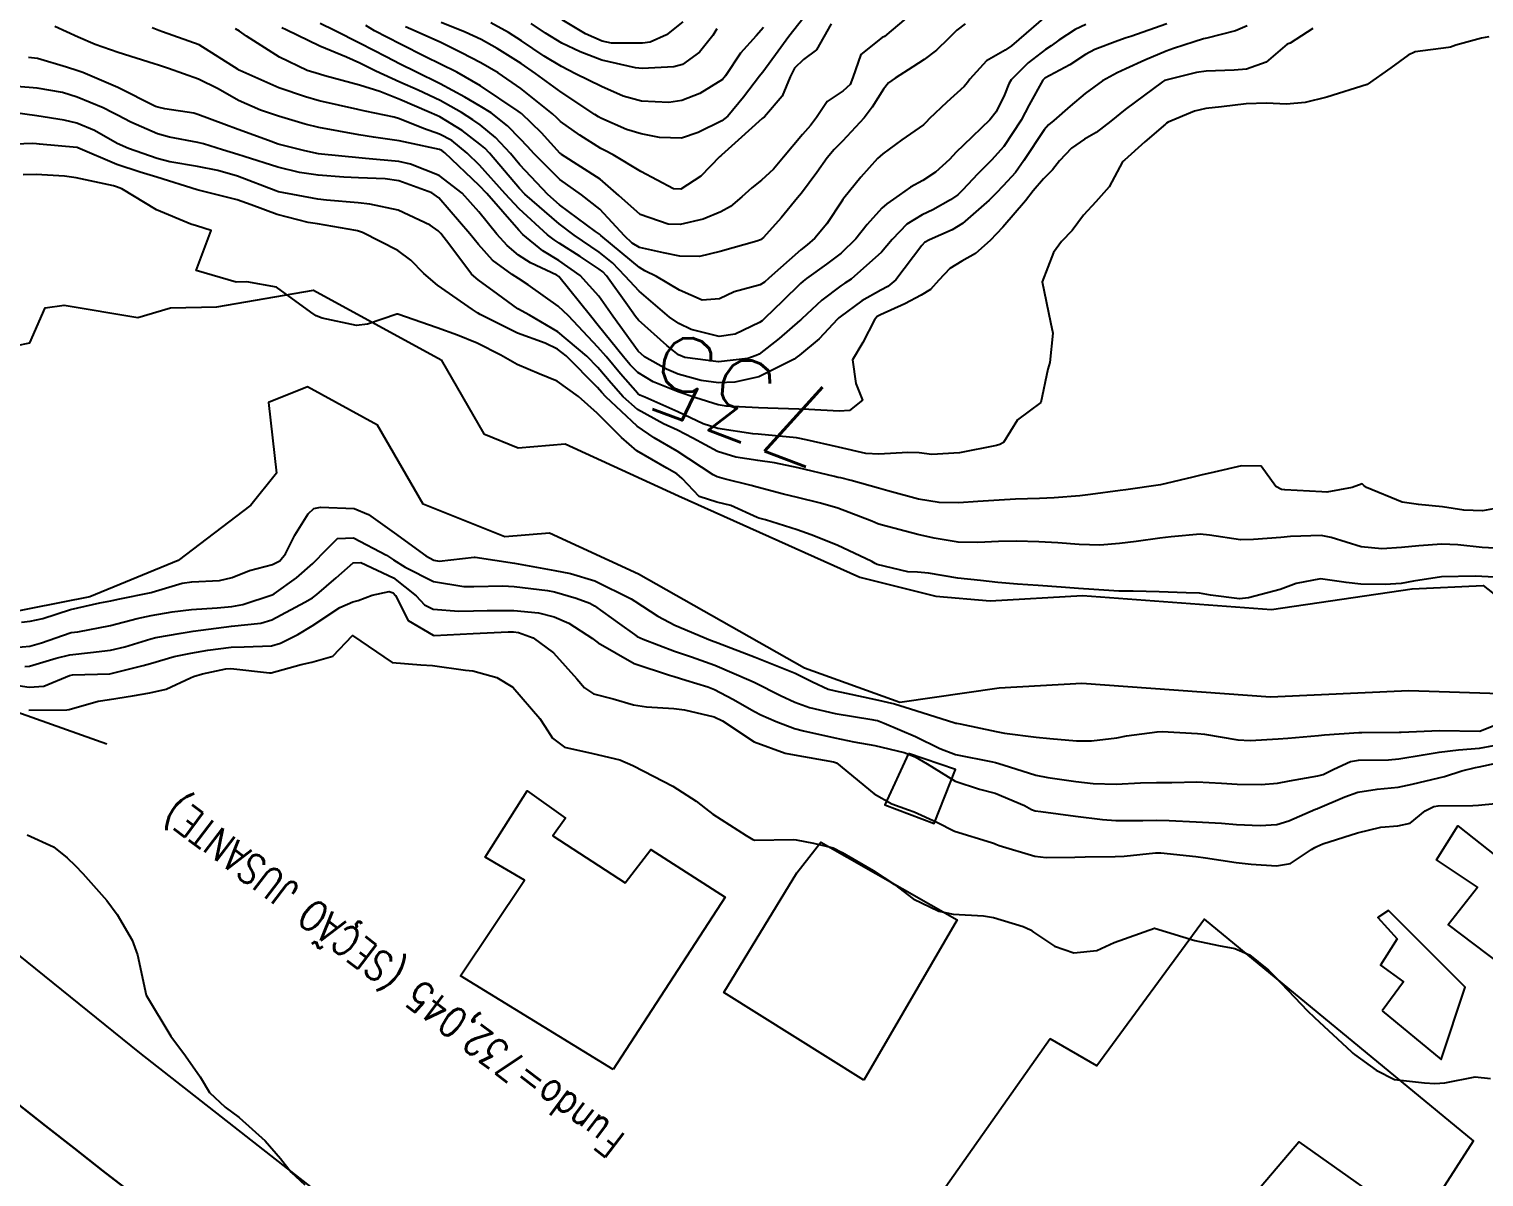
# Model space of a CAD drawing. Header units: metres. Extents: x 318500 to 325275, y 7408834 to 7428799.
# Drawn here: x 323330 to 323402.2, y 7420955.5 to 7421012.5 of the extents above; entities that cross this region are included whole.
import ezdxf
from ezdxf.enums import TextEntityAlignment as Align

# ---------------------------------------------------------------- set-up
doc = ezdxf.new("R2010")
doc.units = ezdxf.units.M
doc.header["$MEASUREMENT"] = 0
doc.linetypes.add('CONTINUO', pattern=[0])
for name, color, linetype in [('Cotas', 45, 'Continuous'), ('Curvas de Nivel 1m', 11, 'Continuous'), ('Curvas de Nivel 5m', 15, 'Continuous'), ('Divisas', 45, 'Continuous'), ('Edificações', 30, 'Continuous'), ('Hidrografia', 140, 'Continuous'), ('Linha Férrea', 20, 'Continuous'), ('TEXTO', 45, 'Continuous'), ('Vias Primárias', 230, 'Continuous')]:
    doc.layers.add(name, color=color, linetype=linetype)
doc.styles.add('ROMANS', font='romans', dxfattribs={"height": 0.2})
doc.styles.add('Style-STANDARD', font='STANDARD.shx')

msp = doc.modelspace()

# ---------------------------------------------------------------- linework, layer by layer
at = {"layer": 'Curvas de Nivel 1m', "flags": 128}
for points, elevation in [([(323374.458, 7421013.809), (323372.78, 7421012.402), (323372.441, 7421012.129), (323372.328, 7421012.072), (323371.273, 7421011.241), (323370.876, 7421010.093), (323370.748, 7421009.752), (323370.4, 7421009.425), (323369.603, 7421008.897), (323369.07, 7421008.113), (323368.775, 7421007.717), (323368.372, 7421007.272), (323367.435, 7421006.134), (323366.939, 7421005.553), (323366.343, 7421004.996), (323365.871, 7421004.623), (323365.374, 7421004.164), (323364.806, 7421003.69), (323364.319, 7421003.429), (323363.446, 7421003.056), (323362.309, 7421002.8), (323361.706, 7421002.812), (323360.316, 7421003.291), (323359.266, 7421004.246), (323358.342, 7421005.054), (323356.412, 7421006.279), (323356.379, 7421006.299), (323356.36, 7421006.317), (323355.427, 7421007.351), (323354.426, 7421008.309), (323354.381, 7421008.345), (323354.268, 7421008.425), (323352.4, 7421009.678), (323351.231, 7421010.352), (323350.416, 7421010.763), (323349.669, 7421011.123), (323348.43, 7421011.74), (323347.139, 7421012.41), (323346.702, 7421012.676)], 742), ([(323390.452, 7421012.657), (323389.871, 7421012.417), (323388.443, 7421012.053), (323388.287, 7421012.017), (323387.824, 7421011.866), (323386.785, 7421011.526), (323386.433, 7421011.402), (323385.361, 7421010.961), (323384.419, 7421010.529), (323384.002, 7421010.331), (323383.27, 7421009.927), (323382.404, 7421009.295), (323381.67, 7421008.675), (323380.846, 7421007.955), (323380.593, 7421007.743), (323380.375, 7421007.499), (323379.367, 7421005.975), (323378.946, 7421005.387), (323378.341, 7421004.712), (323377.984, 7421004.346), (323377.636, 7421004), (323376.318, 7421002.854), (323375.805, 7421002.535), (323374.675, 7421002.036), (323374.434, 7421001.903), (323374.297, 7421001.76), (323373.003, 7421000.059), (323372.62, 7420999.719), (323372.272, 7420999.533), (323371.329, 7420999.019), (323370.252, 7420998.225), (323370.183, 7420998.169), (323370.116, 7420998.101), (323369.214, 7420997.132), (323368.223, 7420996.314), (323368.113, 7420996.23), (323367.966, 7420996.124), (323366.211, 7420995.241), (323365.021, 7420994.98), (323364.208, 7420994.947), (323363.345, 7420995.053), (323362.212, 7420995.38), (323361.625, 7420995.619), (323360.534, 7420996.225), (323360.224, 7420996.508), (323358.962, 7420998.249), (323358.265, 7420999.243), (323357.345, 7421000.269), (323356.287, 7421001.01), (323355.495, 7421001.495), (323354.495, 7421002.307), (323354.303, 7421002.514), (323352.716, 7421004.334), (323352.336, 7421004.739), (323350.621, 7421006.357), (323350.479, 7421006.476), (323350.362, 7421006.528), (323348.832, 7421006.85), (323348.366, 7421006.947), (323347.088, 7421007.13), (323346.368, 7421007.244), (323345.365, 7421007.436), (323344.372, 7421007.615), (323343.695, 7421007.772), (323342.377, 7421008.17), (323341.475, 7421008.479), (323340.387, 7421008.96), (323339.376, 7421009.524), (323338.402, 7421010.016), (323336.912, 7421010.542), (323336.412, 7421010.698), (323336.2, 7421010.766), (323334.422, 7421011.34), (323333.277, 7421011.738), (323332.432, 7421012.089), (323331.269, 7421012.618)], 737), ([(323386.453, 7421012.76), (323384.67, 7421012.134), (323384.441, 7421012.054), (323384.03, 7421011.916), (323382.884, 7421011.482), (323382.429, 7421011.23), (323381.646, 7421010.724), (323380.411, 7421010.056), (323380.356, 7421010.016), (323380.306, 7421009.962), (323379.626, 7421008.737), (323379.232, 7421007.977), (323378.367, 7421006.673), (323377.76, 7421005.999), (323377.062, 7421005.296), (323376.337, 7421004.514), (323376.085, 7421004.271), (323375.73, 7421004.026), (323374.841, 7421003.519), (323374.319, 7421003.275), (323373.552, 7421002.811), (323372.834, 7421002.062), (323372.294, 7421001.43), (323370.79, 7421000.092), (323370.486, 7420999.887), (323370.275, 7420999.75), (323369.336, 7420999.038), (323368.343, 7420998.119), (323368.297, 7420998.072), (323368.249, 7420998.029), (323367.227, 7420997.144), (323366.223, 7420996.369), (323366.083, 7420996.291), (323365.67, 7420996.158), (323364.218, 7420995.985), (323362.535, 7420996.197), (323362.222, 7420996.338), (323361.639, 7420996.799), (323360.247, 7420998.048), (323360.094, 7420998.232), (323359.699, 7420998.798), (323358.645, 7421000.255), (323358.467, 7421000.443), (323358.283, 7421000.591), (323357.352, 7421001.207), (323356.296, 7421001.872), (323356.047, 7421002.033), (323355.72, 7421002.289), (323354.319, 7421003.58), (323353.62, 7421004.321), (323352.351, 7421005.741), (323351.732, 7421006.346), (323350.975, 7421006.963), (323350.369, 7421007.282), (323349.564, 7421007.564), (323348.376, 7421008.038), (323348.107, 7421008.123), (323346.68, 7421008.415), (323346.381, 7421008.482), (323346.302, 7421008.5), (323344.388, 7421008.941), (323343.714, 7421009.126), (323342.397, 7421009.588), (323340.462, 7421010.437), (323340.41, 7421010.462), (323340.364, 7421010.491), (323338.428, 7421011.71), (323336.62, 7421012.365), (323336.438, 7421012.419), (323336.096, 7421012.553)], 738), ([(323382.448, 7421012.724), (323381.912, 7421012.478), (323381.108, 7421011.953), (323380.721, 7421011.672), (323380.433, 7421011.481), (323379.58, 7421010.816), (323378.739, 7421009.985), (323378.612, 7421009.782), (323378.399, 7421009.23), (323377.986, 7421008.396), (323377.68, 7421008), (323376.367, 7421006.742), (323376.002, 7421006.386), (323375.668, 7421006.027), (323374.985, 7421005.399), (323374.344, 7421004.976), (323373.744, 7421004.644), (323372.896, 7421004.062), (323372.57, 7421003.822), (323372.323, 7421003.616), (323371.589, 7421002.803), (323371.019, 7421002.089), (323370.293, 7421001.372), (323369.567, 7421000.827), (323368.583, 7421000.117), (323368.412, 7420999.985), (323368.276, 7420999.866), (323367.393, 7420999.003), (323366.516, 7420998.146), (323366.376, 7420998.02), (323366.247, 7420997.934), (323365.041, 7420997.365), (323364.236, 7420997.236), (323362.846, 7420997.589), (323362.245, 7420997.883), (323361.77, 7420998.207), (323360.269, 7420999.494), (323359.579, 7421000.241), (323358.942, 7421000.905), (323358.292, 7421001.422), (323357.05, 7421002.273), (323356.308, 7421002.828), (323354.6, 7421004.306), (323354.334, 7421004.581), (323352.84, 7421006.333), (323352.605, 7421006.579), (323352.365, 7421006.791), (323351.481, 7421007.458), (323350.378, 7421008.134), (323350.225, 7421008.209), (323349.844, 7421008.368), (323348.389, 7421009.01), (323347.398, 7421009.402), (323346.399, 7421009.708), (323344.667, 7421010.177), (323344.407, 7421010.251), (323343.796, 7421010.449), (323342.419, 7421011.096), (323340.79, 7421012.14), (323340.438, 7421012.387), (323340.231, 7421012.502)], 739), ([(323376.447, 7421012.753), (323376.031, 7421012.437), (323375.625, 7421012.028), (323375.023, 7421011.442), (323374.424, 7421010.987), (323373.849, 7421010.618), (323372.975, 7421010.062), (323372.649, 7421009.823), (323372.402, 7421009.522), (323371.84, 7421008.626), (323371.441, 7421008.084), (323370.368, 7421006.934), (323369.954, 7421006.515), (323369.608, 7421006.108), (323369.082, 7421005.38), (323368.334, 7421004.362), (323368.223, 7421004.23), (323368.134, 7421004.123), (323367.312, 7421003.138), (323366.445, 7421002.148), (323366.299, 7421002.039), (323366.119, 7421001.973), (323364.293, 7421001.46), (323363.266, 7421001.214), (323362.29, 7421001.23), (323361.479, 7421001.399), (323360.294, 7421001.658), (323359.929, 7421001.868), (323359.553, 7421002.241), (323358.319, 7421003.56), (323357.407, 7421004.269), (323356.341, 7421005.039), (323355.067, 7421006.299), (323354.725, 7421006.666), (323354.367, 7421007.058), (323353.744, 7421007.69), (323352.92, 7421008.332), (323352.385, 7421008.667), (323351.619, 7421009.121), (323350.401, 7421009.785), (323349.189, 7421010.378), (323348.415, 7421010.749), (323347.709, 7421011.112), (323346.43, 7421011.775), (323345.148, 7421012.433), (323344.443, 7421012.779)], 741), ([(323369.799, 7421012.754), (323369.443, 7421012.11), (323369.074, 7421011.47), (323368.423, 7421010.986), (323367.98, 7421010.563), (323367.762, 7421010.13), (323367.364, 7421009.167), (323366.488, 7421008.148), (323366.379, 7421008.059), (323365.181, 7421006.98), (323364.361, 7421006.243), (323364.327, 7421006.214), (323364.282, 7421006.181), (323363.332, 7421005.204), (323362.335, 7421004.556), (323361.975, 7421004.566), (323360.348, 7421005.421), (323358.988, 7421006.251), (323358.573, 7421006.468), (323358.363, 7421006.577), (323357.327, 7421007.228), (323356.376, 7421007.914), (323356.184, 7421008.089), (323355.973, 7421008.286), (323354.399, 7421009.554), (323353.277, 7421010.327), (323352.417, 7421010.825), (323351.456, 7421011.318), (323350.432, 7421011.822), (323349.21, 7421012.378), (323348.671, 7421012.615)], 743), ([(323368.449, 7421013.064), (323367.704, 7421012.131), (323367.163, 7421011.405), (323366.413, 7421010.365), (323366.319, 7421010.243), (323366.247, 7421010.152), (323365.449, 7421009.11), (323364.676, 7421008.176), (323364.378, 7421007.945), (323363.205, 7421007.358), (323362.369, 7421007.079), (323361.276, 7421007.123), (323360.371, 7421007.291), (323359.645, 7421007.513), (323358.378, 7421008.076), (323358.258, 7421008.141), (323358.07, 7421008.263), (323356.396, 7421009.36), (323355.123, 7421010.299), (323354.417, 7421010.793), (323353.226, 7421011.53), (323352.435, 7421011.983), (323351.644, 7421012.348), (323350.445, 7421012.815)], 744), ([(323364.126, 7421012.501), (323363.922, 7421012.185), (323363.262, 7421011.357), (323362.418, 7421010.741), (323362.001, 7421010.622), (323360.415, 7421010.539), (323360.085, 7421010.565), (323358.42, 7421010.95), (323357.338, 7421011.359), (323356.433, 7421011.801), (323355.623, 7421012.292), (323354.91, 7421012.768)], 746), ([(323362.447, 7421012.861), (323361.636, 7421012.212), (323360.811, 7421011.848), (323360.433, 7421011.791), (323358.897, 7421011.789), (323358.434, 7421011.892), (323357.612, 7421012.268), (323356.447, 7421012.961)], 747), ([(323393.714, 7421012.524), (323392.581, 7421011.799), (323392.477, 7421011.762), (323392.439, 7421011.743), (323391.389, 7421010.852), (323390.42, 7421010.51), (323389.807, 7421010.451), (323388.418, 7421010.41), (323387.94, 7421010.342), (323386.411, 7421009.961), (323386.35, 7421009.941), (323386.252, 7421009.882), (323384.396, 7421008.502), (323383.678, 7421007.921), (323382.948, 7421007.365), (323382.376, 7421007.027), (323381.728, 7421006.584), (323381.136, 7421005.952), (323380.789, 7421005.52), (323380.347, 7421005.068), (323379.834, 7421004.471), (323379.441, 7421003.973), (323378.317, 7421002.671), (323377.693, 7421001.999), (323376.957, 7421001.354), (323376.294, 7421000.983), (323375.696, 7421000.615), (323375.153, 7421000.031), (323374.73, 7420999.578), (323374.269, 7420999.296), (323373.458, 7420998.856), (323372.254, 7420998.315), (323372.089, 7420998.236), (323371.95, 7420998.074), (323371.369, 7420996.947), (323370.857, 7420996.09), (323371.026, 7420994.906), (323371.362, 7420994.083), (323370.707, 7420993.578), (323370.192, 7420993.543), (323368.692, 7420993.616), (323368.193, 7420993.639), (323366.655, 7420993.681), (323366.193, 7420993.696), (323364.583, 7420993.785), (323364.195, 7420993.854), (323363.09, 7420994.191), (323362.203, 7420994.489), (323360.974, 7420994.985), (323360.212, 7420995.454), (323359.818, 7420995.838), (323359.493, 7420996.241), (323358.243, 7420997.793), (323357.857, 7420998.264), (323356.279, 7421000.216), (323356.194, 7421000.281), (323354.881, 7421000.896), (323354.29, 7421001.276), (323353.725, 7421001.749), (323353.202, 7421002.326), (323352.316, 7421003.436), (323351.49, 7421004.348), (323350.343, 7421005.224), (323348.932, 7421005.8), (323348.353, 7421005.92), (323346.689, 7421006.081), (323346.355, 7421006.105), (323344.506, 7421006.289), (323344.358, 7421006.307), (323343.68, 7421006.45), (323342.613, 7421006.717), (323342.363, 7421006.789), (323341.877, 7421006.963), (323340.37, 7421007.52), (323339.657, 7421007.785), (323338.377, 7421008.264), (323338.175, 7421008.32), (323336.734, 7421008.545), (323336.381, 7421008.616), (323336.273, 7421008.66), (323334.395, 7421009.598), (323332.663, 7421010.339), (323332.407, 7421010.427), (323331.853, 7421010.608), (323330.416, 7421011.036), (323329.961, 7421011.091)], 736), ([(323403.043, 7420988.75), (323402.134, 7420988.595), (323401.198, 7420988.62), (323400.136, 7420988.782), (323398.943, 7420988.907), (323398.14, 7420989.029), (323396.371, 7420989.747), (323396.242, 7420989.84), (323396.152, 7420989.934), (323395.66, 7420989.757), (323394.402, 7420989.52), (323394.146, 7420989.534), (323392.311, 7420989.635), (323392.148, 7420989.657), (323391.875, 7420989.804), (323391.146, 7420990.801), (323390.16, 7420990.823), (323388.808, 7420990.502), (323388.155, 7420990.359), (323387.751, 7420990.267), (323386.15, 7420989.88), (323384.422, 7420989.63), (323384.145, 7420989.594), (323382.673, 7420989.401), (323382.141, 7420989.334), (323380.861, 7420989.231), (323380.139, 7420989.209), (323378.947, 7420989.169), (323378.137, 7420989.126), (323377.085, 7420989.056), (323376.134, 7420988.986), (323375.164, 7420989), (323374.137, 7420989.173), (323372.622, 7420989.584), (323372.145, 7420989.718), (323370.789, 7420990.09), (323370.275, 7420990.221), (323370.151, 7420990.248), (323369.959, 7420990.295), (323368.156, 7420990.727), (323366.99, 7420990.975), (323366.154, 7420991.095), (323365.071, 7420991.252), (323364.16, 7420991.538), (323362.932, 7420992.192), (323362.176, 7420992.589), (323361.482, 7420992.909), (323360.191, 7420993.625), (323359.486, 7420994.241), (323358.883, 7420994.926), (323358.214, 7420995.697), (323357.674, 7420996.265), (323356.238, 7420997.481), (323354.828, 7420998.301), (323354.255, 7420998.619), (323353.252, 7420999.339), (323352.276, 7421000.046), (323351.958, 7421000.343), (323350.868, 7421001.78), (323350.426, 7421002.359), (323350.302, 7421002.487), (323349.905, 7421002.767), (323348.317, 7421003.518), (323346.912, 7421003.814), (323346.322, 7421003.879), (323344.748, 7421004.009), (323344.324, 7421004.06), (323342.376, 7421004.423), (323342.329, 7421004.435), (323342.241, 7421004.471), (323340.341, 7421005.202), (323339.366, 7421005.483), (323338.347, 7421005.672), (323336.977, 7421005.914), (323336.353, 7421006.078), (323334.926, 7421006.564), (323334.363, 7421006.823), (323333.241, 7421007.459), (323332.372, 7421007.827), (323331.739, 7421007.974), (323330.376, 7421008.191), (323328.586, 7421008.44)], 734), ([(323403.033, 7420986.729), (323402.106, 7420986.769), (323400.895, 7420986.902), (323400.108, 7420986.933), (323398.965, 7420986.854), (323398.106, 7420986.765), (323397.136, 7420986.703), (323396.106, 7420986.802), (323394.624, 7420987.261), (323394.114, 7420987.374), (323392.59, 7420987.318), (323392.112, 7420987.267), (323390.77, 7420987.161), (323390.11, 7420987.159), (323388.579, 7420987.387), (323388.114, 7420987.429), (323386.68, 7420987.306), (323386.11, 7420987.227), (323384.936, 7420987.069), (323384.106, 7420986.962), (323383.137, 7420986.892), (323382.105, 7420986.922), (323381.05, 7420987.007), (323380.106, 7420987.057), (323379.004, 7420987.079), (323378.106, 7420987.074), (323377.082, 7420987.028), (323376.105, 7420987.042), (323374.909, 7420987.231), (323374.111, 7420987.425), (323372.29, 7420987.895), (323372.118, 7420987.948), (323371.813, 7420988.075), (323370.129, 7420988.719), (323369.265, 7420988.977), (323368.137, 7420989.247), (323367.43, 7420989.422), (323366.136, 7420989.767), (323365.835, 7420989.852), (323364.491, 7420990.175), (323364.141, 7420990.278), (323363.947, 7420990.378), (323362.16, 7420991.545), (323361.01, 7420992.217), (323360.178, 7420992.79), (323358.613, 7420994.254), (323358.415, 7420994.469), (323358.204, 7420994.706), (323356.643, 7420996.276), (323356.225, 7420996.617), (323355.604, 7420996.914), (323354.237, 7420997.413), (323352.381, 7420998.329), (323352.251, 7420998.414), (323351.999, 7420998.588), (323350.271, 7420999.781), (323349.592, 7421000.37), (323348.934, 7421001.028), (323348.291, 7421001.505), (323346.538, 7421002.408), (323346.301, 7421002.488), (323346.205, 7421002.508), (323344.306, 7421002.826), (323343.848, 7421002.906), (323342.312, 7421003.293), (323341.024, 7421003.778), (323340.323, 7421004.03), (323338.33, 7421004.52), (323336.339, 7421005.147), (323335.502, 7421005.399), (323334.348, 7421005.777), (323332.416, 7421006.599), (323332.378, 7421006.618), (323332.36, 7421006.624), (323330.513, 7421006.779), (323330.362, 7421006.798), (323330.18, 7421006.813), (323328.361, 7421006.758)], 733), ([(323403.698, 7420985.258), (323402.087, 7420985.338), (323401.761, 7420985.349), (323400.086, 7420985.316), (323398.699, 7420985.098), (323398.083, 7420984.978), (323397.291, 7420984.94), (323396.082, 7420984.954), (323395.355, 7420985.034), (323394.084, 7420985.217), (323392.886, 7420984.987), (323392.079, 7420984.686), (323390.522, 7420984.271), (323390.074, 7420984.232), (323388.636, 7420984.412), (323388.076, 7420984.498), (323387.418, 7420984.525), (323386.077, 7420984.575), (323384.784, 7420984.606), (323384.077, 7420984.61), (323382.831, 7420984.682), (323382.078, 7420984.745), (323381.22, 7420984.807), (323380.079, 7420984.887), (323379.049, 7420984.945), (323378.08, 7420985.035), (323377.205, 7420985.127), (323376.082, 7420985.246), (323374.627, 7420985.493), (323374.085, 7420985.547), (323373.609, 7420985.571), (323372.089, 7420985.923), (323371.99, 7420985.973), (323371.826, 7420986.074), (323370.102, 7420986.893), (323368.816, 7420987.407), (323368.113, 7420987.653), (323366.542, 7420988.144), (323366.204, 7420988.231), (323366.121, 7420988.264), (323364.815, 7420988.852), (323364.128, 7420989.017), (323363.244, 7420989.301), (323362.401, 7420990.197), (323362.143, 7420990.432), (323361.642, 7420990.713), (323360.16, 7420991.57), (323359.39, 7420992.238), (323358.188, 7420993.43), (323357.266, 7420994.269), (323356.207, 7420995.027), (323355.31, 7420995.393), (323354.215, 7420995.853), (323353.402, 7420996.318), (323352.229, 7420996.914), (323351.264, 7420997.315), (323350.24, 7420997.671), (323348.288, 7420998.35), (323348.249, 7420998.355), (323346.789, 7420997.857), (323346.241, 7420997.794), (323344.537, 7420998.144), (323344.247, 7420998.263), (323343.974, 7420998.444), (323342.268, 7420999.696), (323340.803, 7420999.954), (323340.272, 7420999.942), (323338.28, 7421000.52), (323339.027, 7421002.509), (323338.303, 7421002.74), (323338.014, 7421002.815), (323336.315, 7421003.534), (323334.598, 7421004.567), (323334.332, 7421004.676), (323334.19, 7421004.715), (323332.338, 7421005.118), (323331.75, 7421005.197), (323330.34, 7421005.279), (323329.707, 7421005.269)], 732), ([(323329.618, 7420983.061), (323330.045, 7420983.119), (323330.674, 7420983.248), (323332.051, 7420983.695), (323333.504, 7420984.028), (323334.056, 7420984.132), (323334.415, 7420984.208), (323336.06, 7420984.539), (323336.104, 7420984.549), (323337.585, 7420985.01), (323338.068, 7420985.075), (323339.439, 7420985.129), (323340.072, 7420985.287), (323340.934, 7420985.625), (323342.082, 7420985.935), (323342.432, 7420986.117), (323342.717, 7420986.461), (323343.182, 7420987.376), (323343.842, 7420988.444), (323344.123, 7420988.699), (323344.464, 7420988.775), (323346.123, 7420988.708), (323346.833, 7420988.403), (323348.107, 7420987.504), (323349.683, 7420986.366), (323350.087, 7420986.143), (323350.346, 7420986.097), (323352.089, 7420986.286), (323352.133, 7420986.286), (323354.085, 7420985.993), (323354.455, 7420985.933), (323356.08, 7420985.638), (323356.872, 7420985.474), (323358.073, 7420985.114), (323359.873, 7420984.232), (323360.059, 7420984.114), (323361.203, 7420983.359), (323362.051, 7420982.92), (323363.816, 7420982.173), (323364.039, 7420982.086), (323364.169, 7420982.038), (323366.028, 7420981.323), (323367.346, 7420980.804), (323368.016, 7420980.532), (323368.87, 7420980.107), (323369.658, 7420979.747), (323370.006, 7420979.656), (323370.546, 7420979.543), (323372.002, 7420979.235), (323372.951, 7420979.007), (323373.996, 7420978.681), (323375.945, 7420978.066), (323375.99, 7420978.061), (323376.029, 7420978.058), (323376.209, 7420978.017), (323377.985, 7420977.639), (323378.408, 7420977.559), (323379.981, 7420977.354), (323380.647, 7420977.286), (323381.979, 7420977.181), (323382.727, 7420977.181), (323383.981, 7420977.334), (323384.466, 7420977.419), (323385.986, 7420977.629), (323386.224, 7420977.64), (323387.985, 7420977.546), (323388.338, 7420977.501), (323389.981, 7420977.235), (323390.599, 7420977.202), (323391.982, 7420977.28), (323392.464, 7420977.314), (323393.985, 7420977.441), (323394.287, 7420977.474), (323395.988, 7420977.596), (323396.136, 7420977.6), (323397.988, 7420977.608), (323398.094, 7420977.614), (323399.99, 7420977.689), (323401.99, 7420977.656), (323402.032, 7420977.669), (323403.998, 7420978.446)], 732), ([(323328.892, 7420981.777), (323330.029, 7420981.881), (323330.613, 7420982.039), (323332.039, 7420982.54), (323332.087, 7420982.552), (323332.408, 7420982.594), (323334.043, 7420982.903), (323335.362, 7420983.242), (323336.048, 7420983.399), (323337.1, 7420983.583), (323338.052, 7420983.698), (323339.331, 7420983.779), (323340.053, 7420983.838), (323340.603, 7420983.936), (323342.059, 7420984.417), (323342.159, 7420984.469), (323343.262, 7420985.263), (323344.083, 7420985.984), (323344.316, 7420986.207), (323344.516, 7420986.434), (323345.302, 7420987.222), (323346.103, 7420987.248), (323347.738, 7420986.394), (323348.087, 7420986.167), (323348.666, 7420985.797), (323350.071, 7420985.089), (323351.57, 7420984.835), (323352.068, 7420984.843), (323353.511, 7420984.872), (323354.068, 7420984.83), (323355.718, 7420984.632), (323356.064, 7420984.566), (323357.14, 7420984.264), (323357.819, 7420984.015), (323358.056, 7420983.882), (323359.303, 7420982.982), (323360.042, 7420982.449), (323360.177, 7420982.362), (323360.477, 7420982.223), (323362.031, 7420981.62), (323362.873, 7420981.341), (323364.021, 7420980.928), (323365.831, 7420980.152), (323366.009, 7420980.066), (323367.294, 7420979.422), (323368, 7420979.095), (323368.72, 7420978.832), (323369.994, 7420978.532), (323371.819, 7420978.244), (323371.991, 7420978.211), (323372.105, 7420978.182), (323372.425, 7420978.063), (323373.98, 7420977.394), (323375.189, 7420976.805), (323375.967, 7420976.503), (323377.815, 7420976.139), (323377.962, 7420976.105), (323378.344, 7420975.984), (323379.953, 7420975.478), (323380.553, 7420975.352), (323381.948, 7420975.165), (323382.811, 7420975.063), (323383.947, 7420975.027), (323385.146, 7420975.09), (323385.948, 7420975.11), (323386.703, 7420975.118), (323387.949, 7420975.145), (323389.177, 7420975.07), (323389.948, 7420975.023), (323391.142, 7420975.006), (323391.949, 7420975.078), (323392.548, 7420975.197), (323393.955, 7420975.436), (323394.217, 7420975.515), (323394.748, 7420975.768), (323395.576, 7420976.146), (323395.967, 7420976.214), (323397.459, 7420976.236), (323397.968, 7420976.284), (323399.187, 7420976.492), (323399.974, 7420976.61), (323400.938, 7420976.724), (323401.977, 7420976.811), (323402.695, 7420976.943)], 733), ([(323329.776, 7420980.87), (323330.014, 7420980.882), (323331.343, 7420981.287), (323332.023, 7420981.45), (323333.047, 7420981.562), (323334.027, 7420981.681), (323334.744, 7420981.848), (323336.035, 7420982.245), (323336.279, 7420982.303), (323337.545, 7420982.527), (323338.041, 7420982.604), (323338.141, 7420982.618), (323340.044, 7420982.86), (323341.5, 7420983.021), (323342.047, 7420983.183), (323343.673, 7420984.063), (323344.058, 7420984.282), (323344.279, 7420984.437), (323345.227, 7420985.268), (323346.084, 7420986.018), (323346.456, 7420986.035), (323348.073, 7420985.264), (323349.202, 7420984.373), (323349.612, 7420983.923), (323350.053, 7420983.705), (323351.322, 7420983.61), (323352.053, 7420983.623), (323352.726, 7420983.65), (323354.053, 7420983.652), (323355.283, 7420983.523), (323356.051, 7420983.333), (323356.788, 7420983.01), (323357.95, 7420982.251), (323358.039, 7420982.186), (323358.242, 7420982.043), (323360.022, 7420981.022), (323361.784, 7420980.433), (323362.013, 7420980.369), (323362.588, 7420980.191), (323363.685, 7420979.853), (323364.006, 7420979.731), (323364.922, 7420979.24), (323365.995, 7420978.631), (323366.315, 7420978.467), (323367.075, 7420978.134), (323367.985, 7420977.789), (323368.429, 7420977.668), (323369.979, 7420977.33), (323370.921, 7420977.135), (323371.973, 7420976.939), (323373.418, 7420976.599), (323373.965, 7420976.387), (323374.564, 7420976.031), (323375.948, 7420975.178), (323377.167, 7420974.773), (323377.939, 7420974.577), (323379.397, 7420973.968), (323379.744, 7420973.779), (323379.928, 7420973.71), (323380.209, 7420973.676), (323381.925, 7420973.445), (323383.274, 7420973.27), (323383.923, 7420973.228), (323385.266, 7420973.233), (323385.924, 7420973.244), (323386.571, 7420973.226), (323387.923, 7420973.162), (323389.167, 7420973.086), (323389.922, 7420973.034), (323391.085, 7420972.976), (323391.922, 7420973.031), (323392.515, 7420973.204), (323393.839, 7420973.781), (323393.905, 7420973.806), (323393.931, 7420973.817), (323395.294, 7420974.406), (323395.943, 7420974.629), (323396.907, 7420974.774), (323397.947, 7420974.878), (323398.642, 7420975.021), (323399.955, 7420975.341), (323400.243, 7420975.409), (323401.095, 7420975.683), (323401.781, 7420975.854), (323401.963, 7420975.886), (323403.412, 7420976.205)], 734), ([(323329.981, 7420978.692), (323331.871, 7420978.712), (323331.982, 7420978.729), (323333.424, 7420979.143), (323333.99, 7420979.236), (323335.135, 7420979.417), (323335.995, 7420979.566), (323336.791, 7420979.745), (323338.007, 7420980.303), (323338.148, 7420980.378), (323338.595, 7420980.511), (323339.756, 7420980.752), (323340.014, 7420980.761), (323341.929, 7420980.553), (323342.011, 7420980.558), (323343.498, 7420980.967), (323344.02, 7420981.085), (323345.065, 7420981.384), (323346.04, 7420982.41), (323348.02, 7420981.071), (323349.441, 7420980.946), (323350.018, 7420980.911), (323351.657, 7420980.693), (323352.015, 7420980.648), (323353.209, 7420980.318), (323354.003, 7420979.84), (323355.337, 7420978.29), (323355.596, 7420977.905), (323355.97, 7420977.308), (323356.57, 7420976.872), (323357.965, 7420976.558), (323359.307, 7420976.237), (323359.956, 7420975.951), (323360.506, 7420975.667), (323361.941, 7420974.922), (323363.098, 7420974.182), (323363.564, 7420973.813), (323363.924, 7420973.542), (323365.582, 7420972.484), (323365.911, 7420972.283), (323366.017, 7420972.254), (323367.912, 7420972.283), (323368.063, 7420972.269), (323368.927, 7420972.105), (323369.907, 7420971.861), (323370.344, 7420971.645), (323371.89, 7420970.738), (323372.948, 7420970.054), (323373.87, 7420969.346), (323375.151, 7420968.73), (323375.858, 7420968.574), (323377.358, 7420968.495), (323377.856, 7420968.418), (323379.324, 7420967.968), (323379.687, 7420967.801), (323379.847, 7420967.678), (323380.886, 7420966.99), (323381.837, 7420966.661), (323382.987, 7420966.77), (323383.843, 7420967.168), (323385.85, 7420967.88), (323387.844, 7420967.279), (323389.029, 7420967.029), (323389.84, 7420966.873), (323390.571, 7420966.553), (323391.505, 7420965.805), (323391.825, 7420965.489), (323393.445, 7420963.784), (323393.795, 7420963.444), (323395.628, 7420961.752), (323395.698, 7420961.679), (323395.769, 7420961.62), (323396.856, 7420960.829), (323397.757, 7420960.374), (323399.249, 7420960.211), (323399.755, 7420960.173), (323400.264, 7420960.201), (323401.758, 7420960.499), (323402.528, 7420960.429)], 736), ([(323329.899, 7420972.519), (323331.207, 7420971.924), (323331.888, 7420971.372), (323332.276, 7420970.986), (323332.667, 7420970.588), (323333.86, 7420969.25), (323334.373, 7420968.565), (323335.105, 7420967.283), (323335.372, 7420966.554), (323335.8, 7420964.55), (323337.027, 7420962.531), (323337.755, 7420961.552), (323338.482, 7420960.509), (323338.955, 7420959.724), (323339.725, 7420958.997), (323340.426, 7420958.483), (323341.703, 7420957.33), (323342.464, 7420956.458), (323343.005, 7420955.772), (323343.677, 7420955.154)], 737)]:
    msp.add_lwpolyline(points, dxfattribs=dict(at, elevation=elevation))
at = {"layer": 'Curvas de Nivel 5m', "flags": 128}
for points, elevation in [([(323380.452, 7421013.139), (323379.123, 7421011.98), (323378.758, 7421011.662), (323378.432, 7421011.446), (323377.509, 7421010.919), (323376.68, 7421010.016), (323376.572, 7421009.853), (323376.404, 7421009.652), (323375.546, 7421008.875), (323374.668, 7421008.037), (323374.529, 7421007.888), (323374.377, 7421007.746), (323373.316, 7421007.002), (323372.362, 7421006.312), (323372.101, 7421006.074), (323371.276, 7421005.156), (323370.422, 7421004.099), (323370.382, 7421004.047), (323370.328, 7421003.963), (323369.582, 7421002.836), (323368.993, 7421002.113), (323368.616, 7421001.798), (323368.294, 7421001.545), (323366.708, 7421000.144), (323366.489, 7420999.935), (323366.275, 7420999.811), (323364.986, 7420999.453), (323364.264, 7420999.115), (323363.401, 7420999.051), (323362.27, 7420999.544), (323361.135, 7421000.217), (323360.554, 7421000.497), (323360.284, 7421000.659), (323359.421, 7421001.372), (323358.372, 7421002.259), (323358.301, 7421002.317), (323358.109, 7421002.456), (323356.322, 7421003.773), (323355.738, 7421004.289), (323354.352, 7421005.76), (323353.882, 7421006.317), (323353.15, 7421007.11), (323352.374, 7421007.741), (323352.019, 7421007.986), (323351.457, 7421008.349), (323350.389, 7421008.951), (323349.311, 7421009.461), (323348.402, 7421009.855), (323347.203, 7421010.408), (323346.416, 7421010.8), (323345.74, 7421011.107), (323344.428, 7421011.653), (323342.747, 7421012.465), (323342.536, 7421012.564)], 740), ([(323366.444, 7421012.579), (323366.077, 7421012.155), (323365.299, 7421011.295), (323364.556, 7421010.178), (323364.495, 7421010.092), (323364.407, 7421010.002), (323363.289, 7421009.299), (323362.391, 7421008.949), (323361.742, 7421008.858), (323360.39, 7421008.923), (323359.472, 7421009.166), (323358.401, 7421009.646), (323357.116, 7421010.273), (323356.415, 7421010.636), (323355.566, 7421011.15), (323354.434, 7421011.907), (323353.783, 7421012.32), (323352.918, 7421012.806)], 745), ([(323402.447, 7421012.111), (323402.078, 7421012.043), (323400.801, 7421011.695), (323400.531, 7421011.606), (323400.438, 7421011.584), (323398.792, 7421011.359), (323398.432, 7421011.207), (323397.579, 7421010.576), (323396.41, 7421009.75), (323394.403, 7421009.118), (323393.33, 7421008.861), (323392.4, 7421008.767), (323391.41, 7421008.825), (323390.4, 7421008.791), (323389.181, 7421008.632), (323388.397, 7421008.549), (323387.842, 7421008.419), (323386.522, 7421007.879), (323386.443, 7421007.826), (323386.388, 7421007.774), (323385.375, 7421006.895), (323384.361, 7421005.988), (323384.315, 7421005.956), (323384.262, 7421005.911), (323383.6, 7421004.662), (323382.931, 7421003.931), (323382.323, 7421003.261), (323381.755, 7421002.507), (323381.228, 7421001.951), (323380.839, 7421001.417), (323380.28, 7420999.96), (323380.685, 7420997.956), (323380.799, 7420997.4), (323380.662, 7420995.956), (323380.553, 7420995.629), (323380.2, 7420993.96), (323379.051, 7420993.114), (323378.348, 7420991.987), (323378.169, 7420991.875), (323378.003, 7420991.827), (323376.164, 7420991.469), (323374.803, 7420991.394), (323374.164, 7420991.463), (323373.601, 7420991.485), (323372.163, 7420991.395), (323371.523, 7420991.439), (323370.166, 7420991.744), (323368.559, 7420992.116), (323368.171, 7420992.202), (323368.08, 7420992.213), (323366.174, 7420992.392), (323365.909, 7420992.419), (323364.177, 7420992.671), (323363.456, 7420992.912), (323362.189, 7420993.496), (323360.547, 7420994.225), (323360.301, 7420994.328), (323360.202, 7420994.409), (323359.351, 7420995.383), (323358.635, 7420996.254), (323358.227, 7420996.717), (323356.763, 7420998.275), (323356.257, 7420998.749), (323354.763, 7420999.812), (323354.277, 7421000.125), (323353.976, 7421000.315), (323352.994, 7421001.037), (323352.295, 7421001.799), (323351.867, 7421002.344), (323350.326, 7421004.116), (323349.975, 7421004.365), (323348.339, 7421004.958), (323347.673, 7421005.067), (323346.341, 7421005.114), (323345.611, 7421005.151), (323344.342, 7421005.25), (323343.411, 7421005.387), (323342.348, 7421005.639), (323340.671, 7421006.171), (323340.357, 7421006.275), (323339.593, 7421006.502), (323338.648, 7421006.801), (323338.364, 7421006.876), (323336.955, 7421007.13), (323336.367, 7421007.293), (323335.052, 7421007.884), (323334.377, 7421008.227), (323334.151, 7421008.346), (323333.664, 7421008.581), (323332.388, 7421009.123), (323331.66, 7421009.342), (323330.394, 7421009.556), (323329.38, 7421009.655)], 735), ([(323328.591, 7420980.055), (323329.998, 7420979.844), (323330.727, 7420979.891), (323332.007, 7420980.418), (323332.151, 7420980.454), (323334.009, 7420980.507), (323334.061, 7420980.518), (323334.273, 7420980.567), (323335.655, 7420980.914), (323336.017, 7420981.015), (323337.196, 7420981.359), (323338.025, 7420981.532), (323338.86, 7420981.675), (323340.03, 7420981.821), (323340.673, 7420981.84), (323342.031, 7420981.898), (323342.48, 7420982.017), (323343.328, 7420982.451), (323344.044, 7420982.877), (323345.425, 7420983.791), (323346.057, 7420984.083), (323346.326, 7420984.138), (323347.027, 7420984.4), (323347.863, 7420984.592), (323348.062, 7420984.525), (323348.183, 7420984.388), (323348.813, 7420983.144), (323350.041, 7420982.417), (323350.091, 7420982.41), (323352.042, 7420982.497), (323353.769, 7420982.587), (323354.043, 7420982.588), (323354.289, 7420982.553), (323355.007, 7420982.295), (323356.029, 7420981.548), (323357.174, 7420980.263), (323357.56, 7420979.813), (323358.003, 7420979.516), (323358.985, 7420979.255), (323359.997, 7420978.969), (323360.634, 7420978.858), (323361.996, 7420978.782), (323362.515, 7420978.712), (323363.992, 7420978.372), (323364.406, 7420978.166), (323365.975, 7420977.136), (323367.522, 7420976.572), (323367.965, 7420976.481), (323369.915, 7420976.137), (323369.961, 7420976.127), (323370.072, 7420976.089), (323371.937, 7420974.554), (323372.805, 7420974.057), (323373.64, 7420973.757), (323373.926, 7420973.657), (323375.038, 7420973.14), (323375.917, 7420972.704), (323377.763, 7420972.14), (323377.911, 7420972.08), (323377.973, 7420972.051), (323378.134, 7420971.987), (323379.902, 7420971.449), (323380.47, 7420971.383), (323381.902, 7420971.413), (323382.407, 7420971.428), (323383.903, 7420971.44), (323384.348, 7420971.459), (323385.906, 7420971.618), (323386.165, 7420971.618), (323387.904, 7420971.445), (323388.381, 7420971.375), (323389.9, 7420971.143), (323390.654, 7420971.063), (323391.898, 7420970.984), (323392.601, 7420971.092), (323393.633, 7420971.783), (323393.807, 7420971.885), (323393.912, 7420971.935), (323394.198, 7420972.061), (323395.919, 7420972.621), (323397.08, 7420972.891), (323397.922, 7420972.965), (323398.544, 7420973.094), (323399.274, 7420973.707), (323399.716, 7420973.919), (323399.934, 7420973.95), (323401.64, 7420973.969), (323401.935, 7420973.978), (323403.45, 7420974.134)], 735)]:
    msp.add_lwpolyline(points, dxfattribs=dict(at, elevation=elevation))
at = {"layer": 'Divisas'}
msp.add_lwpolyline([(323784.959, 7420620.645), (323768.467, 7420636.368), (323739.297, 7420660.558), (323659.153, 7420721.385), (323609.484, 7420757.602), (323501.702, 7420839.397), (323506.094, 7420845.883), (323497.616, 7420851.781), (323499.344, 7420854.265), (323501.144, 7420856.854), (323487.762, 7420866.771), (323482.585, 7420859.786), (323479.418, 7420862.133), (323476.265, 7420857.878), (323458.278, 7420870.881), (323417.328, 7420901.638), (323386.048, 7420924.437), (323350.336, 7420950.07), (323335.494, 7420961.692), (323315.254, 7420978.022), (323280.122, 7421010.425), (323287.846, 7421017.699)], dxfattribs=at)
at = {"layer": 'Edificações'}
for points in [[(323373.637, 7420976.553), (323372.468, 7420973.997), (323374.908, 7420973.081), (323375.979, 7420975.751)], [(323417.16, 7420973.265), (323413.186, 7420967.53), (323409.829, 7420963.692), (323408.549, 7420964.398), (323407.489, 7420962.721), (323400.423, 7420968.06), (323401.88, 7420969.912), (323399.848, 7420971.28), (323400.908, 7420972.957), (323402.807, 7420971.457), (323406.429, 7420976.221), (323409.653, 7420973.707), (323411.419, 7420976.839), (323417.16, 7420973.265)], [(323358.989, 7420960.865), (323351.406, 7420965.52), (323354.584, 7420970.259), (323352.635, 7420971.402), (323354.711, 7420974.703), (323356.617, 7420973.349), (323355.982, 7420972.46), (323359.582, 7420970.133), (323360.853, 7420971.783), (323364.538, 7420969.413), (323358.989, 7420960.865)], [(323371.43, 7420960.346), (323364.472, 7420964.693), (323368.099, 7420970.624), (323369.281, 7420972.153), (323376.05, 7420968.289), (323371.43, 7420960.346)], [(323397.152, 7420963.774), (323400.084, 7420961.369), (323401.265, 7420964.954), (323397.458, 7420968.757), (323396.933, 7420968.407), (323397.896, 7420967.358), (323397.064, 7420966.047), (323398.202, 7420965.216), (323397.152, 7420963.774)], [(323380.674, 7420962.399), (323375.17, 7420954.598), (323380.999, 7420950.102), (323378.451, 7420945.858), (323382.057, 7420943.176), (323385.88, 7420948.376), (323391.628, 7420943.772), (323396.868, 7420950.308), (323391.142, 7420955.074), (323393.007, 7420957.283), (323398.946, 7420953.082), (323401.677, 7420957.326), (323388.324, 7420968.326), (323382.992, 7420961.05), (323380.674, 7420962.399)]]:
    msp.add_lwpolyline(points, close=True, dxfattribs=at)
at = {"layer": 'Hidrografia'}
for points in [[(323329.379, 7420996.802), (323330.027, 7420996.923), (323330.796, 7420998.663), (323331.742, 7420998.789), (323335.386, 7420998.182), (323337.006, 7420998.668), (323339.314, 7420998.708), (323344.109, 7420999.537), (323350.452, 7420996.081), (323352.567, 7420992.405), (323354.274, 7420991.723), (323356.601, 7420991.913), (323362.228, 7420989.331), (323371.23, 7420985.302), (323374.99, 7420984.363), (323377.696, 7420984.133), (323382.278, 7420984.384), (323391.661, 7420983.702), (323398.637, 7420984.723), (323402.152, 7420984.887), (323404.032, 7420983.417)], [(323405.007, 7420979.437), (323398.463, 7420979.654), (323391.603, 7420979.339), (323382.239, 7420980.019), (323378.132, 7420979.794), (323373.212, 7420979.073), (323368.473, 7420980.786), (323360.243, 7420985.449), (323355.82, 7420987.478), (323353.608, 7420987.298), (323349.546, 7420988.921), (323347.289, 7420992.844), (323343.814, 7420994.737), (323341.873, 7420993.971), (323342.279, 7420990.454), (323340.998, 7420988.87), (323337.388, 7420986.12), (323333.009, 7420984.316), (323327.052, 7420983.144)]]:
    msp.add_lwpolyline(points, dxfattribs=at)
at = {"layer": 'Linha Férrea'}
for points in [[(322143.825, 7422393.254, 0.177055), (322348.62, 7422102.056), (322434.806, 7422041.149, -0.110991), (322629.993, 7421830.678), (322682.61, 7421743.599), (322746.773, 7421641.593), (322762.264, 7421616.034), (322784.09, 7421580.598, 0.089131), (322895.412, 7421449.131), (322994.737, 7421367.338, -0.08158), (323134.171, 7421212.836), (323192.504, 7421114.159, 0.09806), (323348.116, 7420944.919), (323507.932, 7420825.984), (323699.619, 7420681.705), (323733.067, 7420655.668, -0.104587), (323843.705, 7420529.863, -0.339852), (323771.4, 7420065.587)], [(323771.4, 7420065.587, 0.339852), (323843.705, 7420529.863, 0.104587), (323733.067, 7420655.668), (323699.619, 7420681.705), (323507.932, 7420825.984), (323348.116, 7420944.919, -0.09806), (323192.504, 7421114.159), (323134.171, 7421212.836, 0.08158), (322994.737, 7421367.338), (322895.412, 7421449.131, -0.089131), (322784.09, 7421580.598), (322762.264, 7421616.034), (322746.773, 7421641.593), (322682.61, 7421743.599), (322629.993, 7421830.678, 0.110991), (322434.806, 7422041.149), (322348.62, 7422102.056, -0.177055), (322143.825, 7422393.254)], [(322140.246, 7422392.292, 0.177815), (322346.493, 7422099.021), (322440.925, 7422031.999, -0.098061), (322613.888, 7421848.216), (322683.948, 7421733.892), (322746.506, 7421634.335), (322780.475, 7421578.692, 0.094269), (322901.272, 7421438.87), (322999.189, 7421358.366, -0.08072), (323136.386, 7421201.409), (323184.599, 7421119.369, 0.102464), (323355.759, 7420933.913), (323510.091, 7420819.318), (323694.288, 7420680.697, -0.007988), (323738.117, 7420646.682, -0.098634), (323840.146, 7420527.887, -0.339824), (323768.602, 7420068.543)], [(323768.602, 7420068.543, 0.339824), (323840.146, 7420527.887, 0.098634), (323738.117, 7420646.682, 0.007988), (323694.288, 7420680.697), (323510.091, 7420819.318), (323355.759, 7420933.913, -0.102464), (323184.599, 7421119.369), (323136.386, 7421201.409, 0.08072), (322999.189, 7421358.366), (322901.272, 7421438.87, -0.094269), (322780.475, 7421578.692), (322746.506, 7421634.335), (322683.948, 7421733.892), (322613.888, 7421848.216, 0.098061), (322440.925, 7422031.999), (322346.493, 7422099.021, -0.177815), (322140.246, 7422392.292)]]:
    msp.add_lwpolyline(points, format="xyb", dxfattribs=at)
at = {"layer": 'TEXTO', "linetype": 'CONTINUO'}
msp.add_polyline3d([(323315.18, 7420983.663, 0), (323333.858, 7420977.023, 0)], dxfattribs=at)
at = {"layer": 'Vias Primárias'}
for points in [[(323715.644, 7420145.548, 0), (323709.04, 7420132.939)], [(323831.088, 7420001.787, 0), (323833.844, 7420008.443, 0.220888)], [(323205.069, 7420933.766, 0), (323207.298, 7420931.929, 0.020742), (323210.311, 7420929.649), (323213.335, 7420928.865), (323214.564, 7420929.479), (323216.061, 7420926.782), (323213.869, 7420925.313), (323213.871, 7420924.556), (323218.068, 7420917.639), (323222.108, 7420910.972), (323227.38, 7420903.131), (323230.217, 7420898.982, 0.38291), (323236.446, 7420897.46), (323249.502, 7420903.926), (323257.59, 7420907.836)]]:
    msp.add_lwpolyline(points, format="xyb", dxfattribs=at)

# ---------------------------------------------------------------- texts
at = {"layer": 'Cotas', "style": 'Style-STANDARD'}
msp.add_text('735', height=4, rotation=159.32293, dxfattribs=at).set_placement((323365.3, 7420994.132, 735), align=Align.MIDDLE_CENTER)
at = {"layer": 'TEXTO', "style": 'ROMANS', "width": 0.8}
msp.add_text('Fundo=732,045 (SEÇÃO JUSANTE)', height=1.5, rotation=142.73378, dxfattribs=at).set_placement((323359.663, 7420957.592))

doc.saveas('drawing.dxf')
